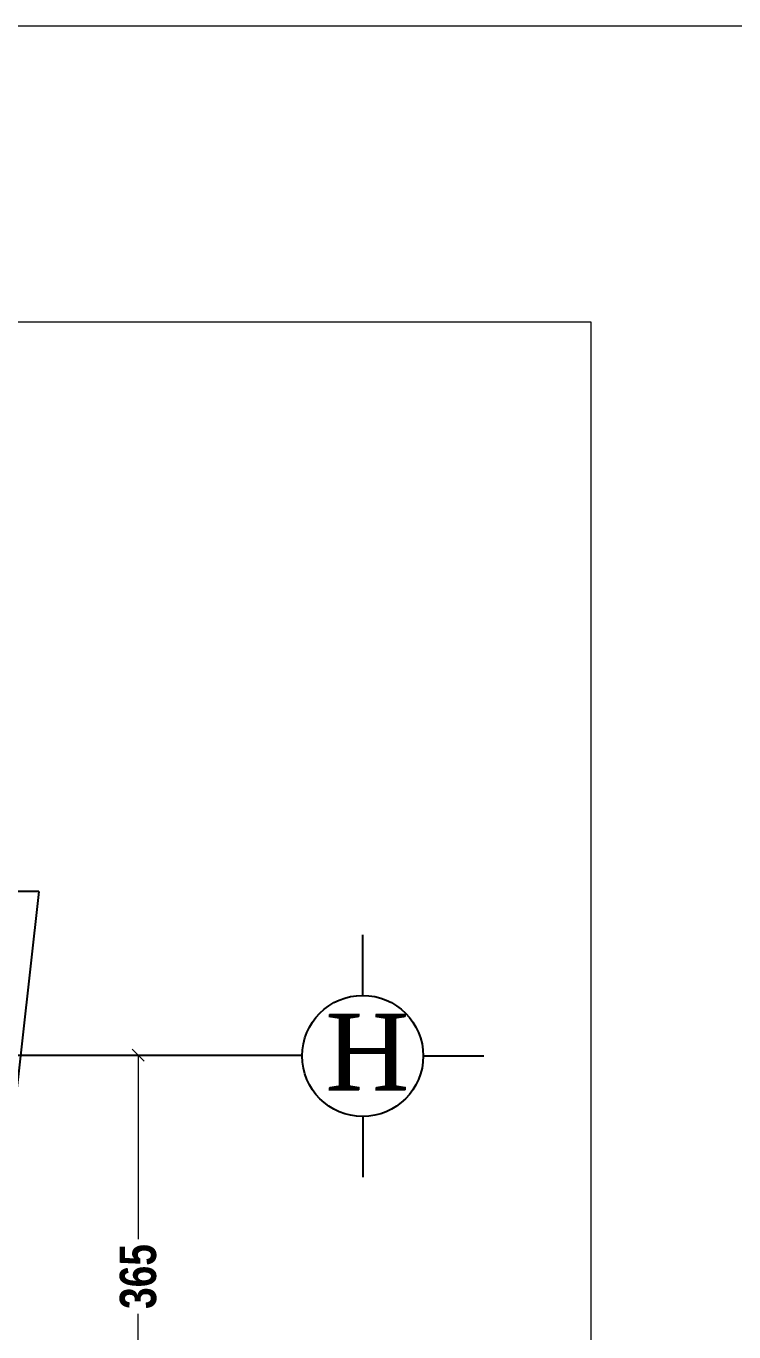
# Model space of a CAD drawing. Extents: x 285329 to 658348, y -83126 to -16980.
# Drawn here: x 356100 to 356684, y -39687 to -38609 of the extents above; entities that cross this region are included whole.
import ezdxf

# ---------------------------------------------------------------- set-up
doc = ezdxf.new("R2010")
doc.units = 0
doc.layers.get('0').update_dxf_attribs({"linetype": 'CONTINUOUS'})
doc.layers.get('DEFPOINTS').update_dxf_attribs({"color": 9, "linetype": 'CONTINUOUS'})
for name, color, linetype in [('AXIS', 1, 'CONTINUOUS'), ('COLUMN', 5, 'CONTINUOUS'), ('TEXT', 3, 'CONTINUOUS'), ('WALL', 7, 'CONTINUOUS')]:
    doc.layers.add(name, color=color, linetype=linetype)
doc.layers.add('VIS', color=8, linetype='CONTINUOUS', lineweight=18)
doc.styles.add('CITYBLUEPRINT', font='cityb___.ttf', dxfattribs={"width": 0.8})
doc.styles.add('style2', font='romantic.ttf', dxfattribs={"height": 50})
doc.dimstyles.new('50', dxfattribs={"dimtxt": 30, "dimasz": 10, "dimexe": 5, "dimexo": 6, "dimgap": 5, "dimtad": 0, "dimdec": 0, "dimdsep": 46, "dimtxsty": 'CITYBLUEPRINT', "dimblk1": 'OBLIQUE', "dimblk2": 'OBLIQUE', "dimsah": 1, "dimcen": 0.05, "dimdle": 0.03, "dimclre": 22, "dimclrt": 7, "dimadec": 0, "dimazin": 0, "dimtfac": 1, "dimtdec": 0, "dimtix": 1, "dimtmove": 0, "dimatfit": 3, "dimldrblk": 'OBLIQUE', "dimfxl": 1, "dimtolj": 1, "dimtzin": 0, "dimarcsym": 0})

# ---------------------------------------------------------------- blocks, each defined once
blk = doc.blocks.new('_Oblique')
at = {"color": 0, "lineweight": -2}
blk.add_line((-0.5, -0.5), (0.5, 0.5), dxfattribs=at)
blk = doc.blocks.new('*D2205')
at = {"layer": 'DEFPOINTS', "color": 0, "linetype": 'Continuous', "lineweight": 5, "transparency": 16777216}
for p in [(329460.6, -11089.2), (329436.7, -11454.5), (329460.6, -11454.5)]:
    blk.add_point(p, dxfattribs=at)
at = {"layer": 'VIS', "color": 22, "linetype": 'Continuous', "lineweight": -2, "transparency": 16777216}
for p, q in [((329454.6, -11089.2), (329431.7, -11089.2)), ((329454.6, -11454.5), (329431.7, -11454.5))]:
    blk.add_line(p, q, dxfattribs=at)
at = {"layer": 'VIS', "color": 24, "linetype": 'Continuous', "lineweight": -2, "transparency": 16777216}
for p, q in [((329436.7, -11089.2), (329436.7, -11241.1)), ((329436.7, -11454.5), (329436.7, -11302.6))]:
    blk.add_line(p, q, dxfattribs=at)
at = {"layer": 'VIS', "color": 24, "linetype": 'Continuous', "lineweight": -2, "transparency": 16777216, "xscale": 10, "yscale": 10, "zscale": 10}
for p, rotation in [((329436.7, -11089.2), 90), ((329436.7, -11454.5), 270)]:
    blk.add_blockref('_Oblique', p, dxfattribs=dict(at, rotation=rotation))
at = {"layer": 'VIS', "color": 30, "linetype": 'Continuous', "lineweight": 5, "transparency": 16777216, "insert": (329436.7, -11271.9), "char_height": 30, "attachment_point": 5, "rotation": 90, "style": 'CITYBLUEPRINT'}
blk.add_mtext('\\A1;365', dxfattribs=at)
blk = doc.blocks.new('cbcb')
at = {"layer": 'AXIS'}
for p, q in [((329622, -11039.8), (329622, -10989.8)), ((327244.3, -11089.2), (329572, -11089.2)), ((329672, -11089.8), (329722, -11089.8)), ((329622, -11139.8), (329622, -11189.8))]:
    blk.add_line(p, q, dxfattribs=at)
blk.add_circle((329622, -11089.8), 50, dxfattribs=at)
at = {"layer": 'TEXT', "insert": (329591.3, -11055.4), "char_height": 63, "width": 240.461, "attachment_point": 1, "style": 'style2'}
blk.add_mtext('H', dxfattribs=at)
at = {"layer": 'VIS', "linetype": 'Continuous', "lineweight": 5}
dim = blk.add_linear_dim(base=(329436.7, -11454.5), p1=(329460.6, -11089.2), p2=(329460.6, -11454.5), angle=90, dimstyle='50', dxfattribs=at)
dim.commit()
dim.dimension.update_dxf_attribs({"geometry": '*D2205', "text_midpoint": (329436.7, -11271.9)})

msp = doc.modelspace()

# ---------------------------------------------------------------- linework, layer by layer
at = {"layer": 'AXIS'}
msp.add_line((354000.46, -39458.25), (356328.17, -39458.25), dxfattribs=at)
at = {"layer": 'COLUMN', "linetype": 'Continuous', "lineweight": 5}
msp.add_lwpolyline([(356566.17, -38852.78), (356566.17, -43052.78), (353616.17, -43052.78), (353616.17, -38852.78)], close=True, dxfattribs=at)
at = {"layer": 'VIS', "linetype": 'Continuous', "lineweight": 5}
msp.add_line((361056.47, -38608.69), (326417.03, -38608.69), dxfattribs=at)
at = {"layer": 'WALL', "linetype": 'Continuous', "ltscale": 3}
for q in [(355507.28, -39323.08), (356052.14, -39838.32)]:
    msp.add_line((356110.43, -39323.08), q, dxfattribs=at)

# ---------------------------------------------------------------- block references
at = {"layer": 'VIS', "linetype": 'Continuous', "lineweight": 5}
msp.add_blockref('cbcb', (26755.73, -28369.04), dxfattribs=at)

# ---------------------------------------------------------------- texts
at = {"layer": 'TEXT', "insert": (356347.52, -39423.9), "char_height": 63, "width": 240.4607, "attachment_point": 1, "style": 'style2'}
msp.add_mtext('H', dxfattribs=at)

doc.saveas('drawing.dxf')
